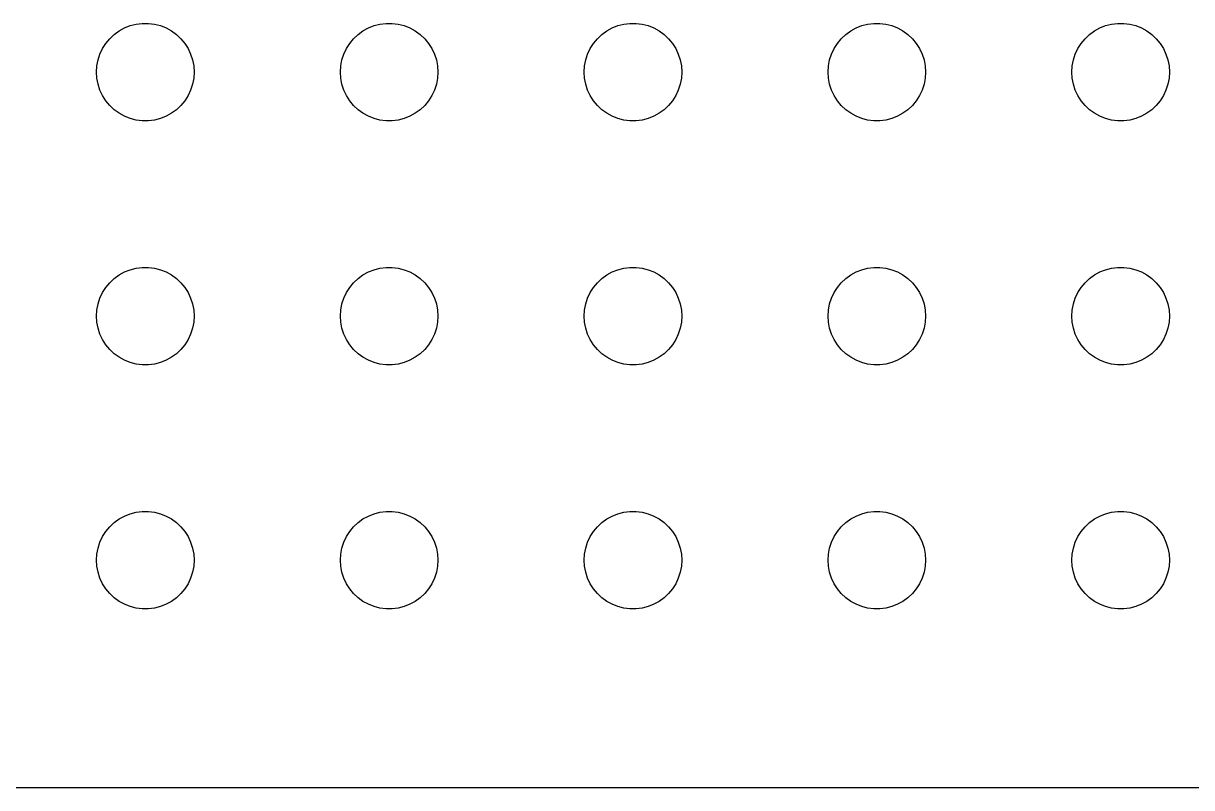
# Model space of a CAD drawing. Header units: metres. Extents: x -134 to 134, y 518 to 1078.
# Drawn here: x -3.75 to 32.18, y 974.01 to 997.5 of the extents above; entities that cross this region are included whole.
import ezdxf

# ---------------------------------------------------------------- set-up
doc = ezdxf.new("R2010")
doc.units = ezdxf.units.M

msp = doc.modelspace()

# ---------------------------------------------------------------- linework, layer by layer
for p, q in [((-0.95613, 997.156), (-0.80373, 997.266)), ((-0.80373, 997.266), (-0.63866, 997.357)), ((-0.63866, 997.357), (-0.46352, 997.427)), ((-0.46352, 997.427), (-0.28107, 997.473)), ((-0.28107, 997.473), (-0.09418, 997.497)), ((-0.09418, 997.497), (0.09418, 997.497)), ((0.09418, 997.497), (0.28107, 997.473)), ((0.28107, 997.473), (0.46352, 997.427)), ((0.46352, 997.427), (0.63866, 997.357)), ((0.63866, 997.357), (0.80373, 997.266)), ((0.80373, 997.266), (0.95613, 997.156)), ((6.54385, 997.156), (6.69626, 997.266)), ((6.69626, 997.266), (6.86133, 997.357)), ((6.86133, 997.357), (7.03647, 997.427)), ((7.03647, 997.427), (7.21892, 997.473)), ((7.21892, 997.473), (7.40581, 997.497)), ((7.40581, 997.497), (7.59418, 997.497)), ((7.59418, 997.497), (7.78107, 997.473)), ((7.78107, 997.473), (7.96352, 997.427)), ((7.96352, 997.427), (8.13866, 997.357)), ((8.13866, 997.357), (8.30373, 997.266)), ((8.30373, 997.266), (8.45613, 997.156)), ((14.0439, 997.156), (14.1963, 997.266)), ((14.1963, 997.266), (14.3613, 997.357)), ((14.3613, 997.357), (14.5365, 997.427)), ((14.5365, 997.427), (14.7189, 997.473)), ((14.7189, 997.473), (14.9058, 997.497)), ((14.9058, 997.497), (15.0942, 997.497)), ((15.0942, 997.497), (15.2811, 997.473)), ((15.2811, 997.473), (15.4635, 997.427)), ((15.4635, 997.427), (15.6387, 997.357)), ((15.6387, 997.357), (15.8037, 997.266)), ((15.8037, 997.266), (15.9561, 997.156)), ((21.5439, 997.156), (21.6963, 997.266)), ((21.6963, 997.266), (21.8613, 997.357)), ((21.8613, 997.357), (22.0365, 997.427)), ((22.0365, 997.427), (22.2189, 997.473)), ((22.2189, 997.473), (22.4058, 997.497)), ((22.4058, 997.497), (22.5942, 997.497)), ((22.5942, 997.497), (22.7811, 997.473)), ((22.7811, 997.473), (22.9635, 997.427)), ((22.9635, 997.427), (23.1387, 997.357)), ((23.1387, 997.357), (23.3037, 997.266)), ((23.3037, 997.266), (23.4561, 997.156)), ((29.0439, 997.156), (29.1963, 997.266)), ((29.1963, 997.266), (29.3613, 997.357)), ((29.3613, 997.357), (29.5365, 997.427)), ((29.5365, 997.427), (29.7189, 997.473)), ((29.7189, 997.473), (29.9058, 997.497)), ((29.9058, 997.497), (30.0942, 997.497)), ((30.0942, 997.497), (30.2811, 997.473)), ((30.2811, 997.473), (30.4635, 997.427)), ((30.4635, 997.427), (30.6387, 997.357)), ((30.6387, 997.357), (30.8037, 997.266)), ((30.8037, 997.266), (30.9561, 997.156)), ((-1.31445, 996.723), (-1.21352, 996.882)), ((-1.21352, 996.882), (-1.09344, 997.027)), ((-1.09344, 997.027), (-0.95613, 997.156)), ((0.95613, 997.156), (1.09344, 997.027)), ((1.09344, 997.027), (1.21352, 996.882)), ((1.21352, 996.882), (1.31445, 996.723)), ((6.18553, 996.723), (6.28647, 996.882)), ((6.28647, 996.882), (6.40654, 997.027)), ((6.40654, 997.027), (6.54385, 997.156)), ((8.45613, 997.156), (8.59344, 997.027)), ((8.59344, 997.027), (8.71352, 996.882)), ((8.71352, 996.882), (8.81445, 996.723)), ((13.6855, 996.723), (13.7865, 996.882)), ((13.7865, 996.882), (13.9065, 997.027)), ((13.9065, 997.027), (14.0439, 997.156)), ((15.9561, 997.156), (16.0934, 997.027)), ((16.0934, 997.027), (16.2135, 996.882)), ((16.2135, 996.882), (16.3145, 996.723)), ((21.1855, 996.723), (21.2865, 996.882)), ((21.2865, 996.882), (21.4065, 997.027)), ((21.4065, 997.027), (21.5439, 997.156)), ((23.4561, 997.156), (23.5934, 997.027)), ((23.5934, 997.027), (23.7135, 996.882)), ((23.7135, 996.882), (23.8145, 996.723)), ((28.6855, 996.723), (28.7865, 996.882)), ((28.7865, 996.882), (28.9065, 997.027)), ((28.9065, 997.027), (29.0439, 997.156)), ((30.9561, 997.156), (31.0934, 997.027)), ((31.0934, 997.027), (31.2135, 996.882)), ((31.2135, 996.882), (31.3145, 996.723)), ((-1.45287, 996.373), (-1.39465, 996.552)), ((-1.39465, 996.552), (-1.31445, 996.723)), ((1.31445, 996.723), (1.39465, 996.552)), ((1.39465, 996.552), (1.45287, 996.373)), ((6.04712, 996.373), (6.10533, 996.552)), ((6.10533, 996.552), (6.18553, 996.723)), ((8.81445, 996.723), (8.89465, 996.552)), ((8.89465, 996.552), (8.95287, 996.373)), ((13.5471, 996.373), (13.6053, 996.552)), ((13.6053, 996.552), (13.6855, 996.723)), ((16.3145, 996.723), (16.3947, 996.552)), ((16.3947, 996.552), (16.4529, 996.373)), ((21.0471, 996.373), (21.1053, 996.552)), ((21.1053, 996.552), (21.1855, 996.723)), ((23.8145, 996.723), (23.8947, 996.552)), ((23.8947, 996.552), (23.9529, 996.373)), ((28.5471, 996.373), (28.6053, 996.552)), ((28.6053, 996.552), (28.6855, 996.723)), ((31.3145, 996.723), (31.3947, 996.552)), ((31.3947, 996.552), (31.4529, 996.373)), ((-1.5, 996), (-1.48816, 996.188)), ((-1.48816, 996.188), (-1.45287, 996.373)), ((1.45287, 996.373), (1.48816, 996.188)), ((1.48816, 996.188), (1.5, 996)), ((6, 996), (6.01183, 996.188)), ((6.01183, 996.188), (6.04712, 996.373)), ((8.95287, 996.373), (8.98816, 996.188)), ((8.98816, 996.188), (9, 996)), ((13.5, 996), (13.5118, 996.188)), ((13.5118, 996.188), (13.5471, 996.373)), ((16.4529, 996.373), (16.4882, 996.188)), ((16.4882, 996.188), (16.5, 996)), ((21, 996), (21.0118, 996.188)), ((21.0118, 996.188), (21.0471, 996.373)), ((23.9529, 996.373), (23.9882, 996.188)), ((23.9882, 996.188), (24, 996)), ((28.5, 996), (28.5118, 996.188)), ((28.5118, 996.188), (28.5471, 996.373)), ((31.4529, 996.373), (31.4882, 996.188)), ((31.4882, 996.188), (31.5, 996)), ((-1.48816, 995.812), (-1.5, 996)), ((-1.45287, 995.627), (-1.48816, 995.812)), ((1.48816, 995.812), (1.45287, 995.627)), ((1.5, 996), (1.48816, 995.812)), ((6.01183, 995.812), (6, 996)), ((6.04712, 995.627), (6.01183, 995.812)), ((8.98816, 995.812), (8.95287, 995.627)), ((9, 996), (8.98816, 995.812)), ((13.5118, 995.812), (13.5, 996)), ((13.5471, 995.627), (13.5118, 995.812)), ((16.4882, 995.812), (16.4529, 995.627)), ((16.5, 996), (16.4882, 995.812)), ((21.0118, 995.812), (21, 996)), ((21.0471, 995.627), (21.0118, 995.812)), ((23.9882, 995.812), (23.9529, 995.627)), ((24, 996), (23.9882, 995.812)), ((28.5118, 995.812), (28.5, 996)), ((28.5471, 995.627), (28.5118, 995.812)), ((31.4882, 995.812), (31.4529, 995.627)), ((31.5, 996), (31.4882, 995.812)), ((-1.39465, 995.448), (-1.45287, 995.627)), ((-1.31445, 995.277), (-1.39465, 995.448)), ((1.39465, 995.448), (1.31445, 995.277)), ((1.45287, 995.627), (1.39465, 995.448)), ((6.10533, 995.448), (6.04712, 995.627)), ((6.18553, 995.277), (6.10533, 995.448)), ((8.89465, 995.448), (8.81445, 995.277)), ((8.95287, 995.627), (8.89465, 995.448)), ((13.6053, 995.448), (13.5471, 995.627)), ((13.6855, 995.277), (13.6053, 995.448)), ((16.3947, 995.448), (16.3145, 995.277)), ((16.4529, 995.627), (16.3947, 995.448)), ((21.1053, 995.448), (21.0471, 995.627)), ((21.1855, 995.277), (21.1053, 995.448)), ((23.8947, 995.448), (23.8145, 995.277)), ((23.9529, 995.627), (23.8947, 995.448)), ((28.6053, 995.448), (28.5471, 995.627)), ((28.6855, 995.277), (28.6053, 995.448)), ((31.3947, 995.448), (31.3145, 995.277)), ((31.4529, 995.627), (31.3947, 995.448)), ((-1.21352, 995.118), (-1.31445, 995.277)), ((-1.09344, 994.973), (-1.21352, 995.118)), ((1.21352, 995.118), (1.09344, 994.973)), ((1.31445, 995.277), (1.21352, 995.118)), ((6.28647, 995.118), (6.18553, 995.277)), ((6.40654, 994.973), (6.28647, 995.118)), ((8.71352, 995.118), (8.59344, 994.973)), ((8.81445, 995.277), (8.71352, 995.118)), ((13.7865, 995.118), (13.6855, 995.277)), ((13.9065, 994.973), (13.7865, 995.118)), ((16.2135, 995.118), (16.0934, 994.973)), ((16.3145, 995.277), (16.2135, 995.118)), ((21.2865, 995.118), (21.1855, 995.277)), ((21.4065, 994.973), (21.2865, 995.118)), ((23.7135, 995.118), (23.5934, 994.973)), ((23.8145, 995.277), (23.7135, 995.118)), ((28.7865, 995.118), (28.6855, 995.277)), ((28.9065, 994.973), (28.7865, 995.118)), ((31.2135, 995.118), (31.0934, 994.973)), ((31.3145, 995.277), (31.2135, 995.118)), ((-0.95613, 994.844), (-1.09344, 994.973)), ((-0.80373, 994.734), (-0.95613, 994.844)), ((-0.63866, 994.643), (-0.80373, 994.734)), ((0.80373, 994.734), (0.63866, 994.643)), ((0.95613, 994.844), (0.80373, 994.734)), ((1.09344, 994.973), (0.95613, 994.844)), ((6.54385, 994.844), (6.40654, 994.973)), ((6.69626, 994.734), (6.54385, 994.844)), ((6.86133, 994.643), (6.69626, 994.734)), ((8.30373, 994.734), (8.13866, 994.643)), ((8.45613, 994.844), (8.30373, 994.734)), ((8.59344, 994.973), (8.45613, 994.844)), ((14.0439, 994.844), (13.9065, 994.973)), ((14.1963, 994.734), (14.0439, 994.844)), ((14.3613, 994.643), (14.1963, 994.734)), ((15.8037, 994.734), (15.6387, 994.643)), ((15.9561, 994.844), (15.8037, 994.734)), ((16.0934, 994.973), (15.9561, 994.844)), ((21.5439, 994.844), (21.4065, 994.973)), ((21.6963, 994.734), (21.5439, 994.844)), ((21.8613, 994.643), (21.6963, 994.734)), ((23.3037, 994.734), (23.1387, 994.643)), ((23.4561, 994.844), (23.3037, 994.734)), ((23.5934, 994.973), (23.4561, 994.844)), ((29.0439, 994.844), (28.9065, 994.973)), ((29.1963, 994.734), (29.0439, 994.844)), ((29.3613, 994.643), (29.1963, 994.734)), ((30.8037, 994.734), (30.6387, 994.643)), ((30.9561, 994.844), (30.8037, 994.734)), ((31.0934, 994.973), (30.9561, 994.844)), ((-0.46352, 994.573), (-0.63866, 994.643)), ((-0.28107, 994.527), (-0.46352, 994.573)), ((-0.09418, 994.503), (-0.28107, 994.527)), ((0.09418, 994.503), (-0.09418, 994.503)), ((0.28107, 994.527), (0.09418, 994.503)), ((0.46352, 994.573), (0.28107, 994.527)), ((0.63866, 994.643), (0.46352, 994.573)), ((7.03647, 994.573), (6.86133, 994.643)), ((7.21892, 994.527), (7.03647, 994.573)), ((7.40581, 994.503), (7.21892, 994.527)), ((7.59418, 994.503), (7.40581, 994.503)), ((7.78107, 994.527), (7.59418, 994.503)), ((7.96352, 994.573), (7.78107, 994.527)), ((8.13866, 994.643), (7.96352, 994.573)), ((14.5365, 994.573), (14.3613, 994.643)), ((14.7189, 994.527), (14.5365, 994.573)), ((14.9058, 994.503), (14.7189, 994.527)), ((15.0942, 994.503), (14.9058, 994.503)), ((15.2811, 994.527), (15.0942, 994.503)), ((15.4635, 994.573), (15.2811, 994.527)), ((15.6387, 994.643), (15.4635, 994.573)), ((22.0365, 994.573), (21.8613, 994.643)), ((22.2189, 994.527), (22.0365, 994.573)), ((22.4058, 994.503), (22.2189, 994.527)), ((22.5942, 994.503), (22.4058, 994.503)), ((22.7811, 994.527), (22.5942, 994.503)), ((22.9635, 994.573), (22.7811, 994.527)), ((23.1387, 994.643), (22.9635, 994.573)), ((29.5365, 994.573), (29.3613, 994.643)), ((29.7189, 994.527), (29.5365, 994.573)), ((29.9058, 994.503), (29.7189, 994.527)), ((30.0942, 994.503), (29.9058, 994.503)), ((30.2811, 994.527), (30.0942, 994.503)), ((30.4635, 994.573), (30.2811, 994.527)), ((30.6387, 994.643), (30.4635, 994.573)), ((-0.46352, 989.927), (-0.28107, 989.973)), ((-0.28107, 989.973), (-0.09418, 989.997)), ((-0.09418, 989.997), (0.09418, 989.997)), ((0.09418, 989.997), (0.28107, 989.973)), ((0.28107, 989.973), (0.46352, 989.927)), ((7.03647, 989.927), (7.21892, 989.973)), ((7.21892, 989.973), (7.40581, 989.997)), ((7.40581, 989.997), (7.59418, 989.997)), ((7.59418, 989.997), (7.78107, 989.973)), ((7.78107, 989.973), (7.96352, 989.927)), ((14.5365, 989.927), (14.7189, 989.973)), ((14.7189, 989.973), (14.9058, 989.997)), ((14.9058, 989.997), (15.0942, 989.997)), ((15.0942, 989.997), (15.2811, 989.973)), ((15.2811, 989.973), (15.4635, 989.927)), ((22.0365, 989.927), (22.2189, 989.973)), ((22.2189, 989.973), (22.4058, 989.997)), ((22.4058, 989.997), (22.5942, 989.997)), ((22.5942, 989.997), (22.7811, 989.973)), ((22.7811, 989.973), (22.9635, 989.927)), ((29.5365, 989.927), (29.7189, 989.973)), ((29.7189, 989.973), (29.9058, 989.997)), ((29.9058, 989.997), (30.0942, 989.997)), ((30.0942, 989.997), (30.2811, 989.973)), ((30.2811, 989.973), (30.4635, 989.927)), ((-1.09344, 989.527), (-0.95613, 989.656)), ((-0.95613, 989.656), (-0.80373, 989.766)), ((-0.80373, 989.766), (-0.63866, 989.857)), ((-0.63866, 989.857), (-0.46352, 989.927)), ((0.46352, 989.927), (0.63866, 989.857)), ((0.63866, 989.857), (0.80373, 989.766)), ((0.80373, 989.766), (0.95613, 989.656)), ((0.95613, 989.656), (1.09344, 989.527)), ((6.40654, 989.527), (6.54385, 989.656)), ((6.54385, 989.656), (6.69626, 989.766)), ((6.69626, 989.766), (6.86133, 989.857)), ((6.86133, 989.857), (7.03647, 989.927)), ((7.96352, 989.927), (8.13866, 989.857)), ((8.13866, 989.857), (8.30373, 989.766)), ((8.30373, 989.766), (8.45613, 989.656)), ((8.45613, 989.656), (8.59344, 989.527)), ((13.9065, 989.527), (14.0439, 989.656)), ((14.0439, 989.656), (14.1963, 989.766)), ((14.1963, 989.766), (14.3613, 989.857)), ((14.3613, 989.857), (14.5365, 989.927)), ((15.4635, 989.927), (15.6387, 989.857)), ((15.6387, 989.857), (15.8037, 989.766)), ((15.8037, 989.766), (15.9561, 989.656)), ((15.9561, 989.656), (16.0934, 989.527)), ((21.4065, 989.527), (21.5439, 989.656)), ((21.5439, 989.656), (21.6963, 989.766)), ((21.6963, 989.766), (21.8613, 989.857)), ((21.8613, 989.857), (22.0365, 989.927)), ((22.9635, 989.927), (23.1387, 989.857)), ((23.1387, 989.857), (23.3037, 989.766)), ((23.3037, 989.766), (23.4561, 989.656)), ((23.4561, 989.656), (23.5934, 989.527)), ((28.9065, 989.527), (29.0439, 989.656)), ((29.0439, 989.656), (29.1963, 989.766)), ((29.1963, 989.766), (29.3613, 989.857)), ((29.3613, 989.857), (29.5365, 989.927)), ((30.4635, 989.927), (30.6387, 989.857)), ((30.6387, 989.857), (30.8037, 989.766)), ((30.8037, 989.766), (30.9561, 989.656)), ((30.9561, 989.656), (31.0934, 989.527)), ((-1.31445, 989.223), (-1.21352, 989.382)), ((-1.21352, 989.382), (-1.09344, 989.527)), ((1.09344, 989.527), (1.21352, 989.382)), ((1.21352, 989.382), (1.31445, 989.223)), ((6.18553, 989.223), (6.28647, 989.382)), ((6.28647, 989.382), (6.40654, 989.527)), ((8.59344, 989.527), (8.71352, 989.382)), ((8.71352, 989.382), (8.81445, 989.223)), ((13.6855, 989.223), (13.7865, 989.382)), ((13.7865, 989.382), (13.9065, 989.527)), ((16.0934, 989.527), (16.2135, 989.382)), ((16.2135, 989.382), (16.3145, 989.223)), ((21.1855, 989.223), (21.2865, 989.382)), ((21.2865, 989.382), (21.4065, 989.527)), ((23.5934, 989.527), (23.7135, 989.382)), ((23.7135, 989.382), (23.8145, 989.223)), ((28.6855, 989.223), (28.7865, 989.382)), ((28.7865, 989.382), (28.9065, 989.527)), ((31.0934, 989.527), (31.2135, 989.382)), ((31.2135, 989.382), (31.3145, 989.223)), ((-1.45287, 988.873), (-1.39465, 989.052)), ((-1.39465, 989.052), (-1.31445, 989.223)), ((1.31445, 989.223), (1.39465, 989.052)), ((1.39465, 989.052), (1.45287, 988.873)), ((6.04712, 988.873), (6.10533, 989.052)), ((6.10533, 989.052), (6.18553, 989.223)), ((8.81445, 989.223), (8.89465, 989.052)), ((8.89465, 989.052), (8.95287, 988.873)), ((13.5471, 988.873), (13.6053, 989.052)), ((13.6053, 989.052), (13.6855, 989.223)), ((16.3145, 989.223), (16.3947, 989.052)), ((16.3947, 989.052), (16.4529, 988.873)), ((21.0471, 988.873), (21.1053, 989.052)), ((21.1053, 989.052), (21.1855, 989.223)), ((23.8145, 989.223), (23.8947, 989.052)), ((23.8947, 989.052), (23.9529, 988.873)), ((28.5471, 988.873), (28.6053, 989.052)), ((28.6053, 989.052), (28.6855, 989.223)), ((31.3145, 989.223), (31.3947, 989.052)), ((31.3947, 989.052), (31.4529, 988.873)), ((-1.5, 988.5), (-1.48816, 988.688)), ((-1.48816, 988.688), (-1.45287, 988.873)), ((1.45287, 988.873), (1.48816, 988.688)), ((1.48816, 988.688), (1.5, 988.5)), ((6, 988.5), (6.01183, 988.688)), ((6.01183, 988.688), (6.04712, 988.873)), ((8.95287, 988.873), (8.98816, 988.688)), ((8.98816, 988.688), (9, 988.5)), ((13.5, 988.5), (13.5118, 988.688)), ((13.5118, 988.688), (13.5471, 988.873)), ((16.4529, 988.873), (16.4882, 988.688)), ((16.4882, 988.688), (16.5, 988.5)), ((21, 988.5), (21.0118, 988.688)), ((21.0118, 988.688), (21.0471, 988.873)), ((23.9529, 988.873), (23.9882, 988.688)), ((23.9882, 988.688), (24, 988.5)), ((28.5, 988.5), (28.5118, 988.688)), ((28.5118, 988.688), (28.5471, 988.873)), ((31.4529, 988.873), (31.4882, 988.688)), ((31.4882, 988.688), (31.5, 988.5)), ((-1.48816, 988.312), (-1.5, 988.5)), ((-1.45287, 988.127), (-1.48816, 988.312)), ((1.48816, 988.312), (1.45287, 988.127)), ((1.5, 988.5), (1.48816, 988.312)), ((6.01183, 988.312), (6, 988.5)), ((6.04712, 988.127), (6.01183, 988.312)), ((8.98816, 988.312), (8.95287, 988.127)), ((9, 988.5), (8.98816, 988.312)), ((13.5118, 988.312), (13.5, 988.5)), ((13.5471, 988.127), (13.5118, 988.312)), ((16.4882, 988.312), (16.4529, 988.127)), ((16.5, 988.5), (16.4882, 988.312)), ((21.0118, 988.312), (21, 988.5)), ((21.0471, 988.127), (21.0118, 988.312)), ((23.9882, 988.312), (23.9529, 988.127)), ((24, 988.5), (23.9882, 988.312)), ((28.5118, 988.312), (28.5, 988.5)), ((28.5471, 988.127), (28.5118, 988.312)), ((31.4882, 988.312), (31.4529, 988.127)), ((31.5, 988.5), (31.4882, 988.312)), ((-1.39465, 987.948), (-1.45287, 988.127)), ((-1.31445, 987.777), (-1.39465, 987.948)), ((1.39465, 987.948), (1.31445, 987.777)), ((1.45287, 988.127), (1.39465, 987.948)), ((6.10533, 987.948), (6.04712, 988.127)), ((6.18553, 987.777), (6.10533, 987.948)), ((8.89465, 987.948), (8.81445, 987.777)), ((8.95287, 988.127), (8.89465, 987.948)), ((13.6053, 987.948), (13.5471, 988.127)), ((13.6855, 987.777), (13.6053, 987.948)), ((16.3947, 987.948), (16.3145, 987.777)), ((16.4529, 988.127), (16.3947, 987.948)), ((21.1053, 987.948), (21.0471, 988.127)), ((21.1855, 987.777), (21.1053, 987.948)), ((23.8947, 987.948), (23.8145, 987.777)), ((23.9529, 988.127), (23.8947, 987.948)), ((28.6053, 987.948), (28.5471, 988.127)), ((28.6855, 987.777), (28.6053, 987.948)), ((31.3947, 987.948), (31.3145, 987.777)), ((31.4529, 988.127), (31.3947, 987.948)), ((-1.21352, 987.618), (-1.31445, 987.777)), ((-1.09344, 987.473), (-1.21352, 987.618)), ((-0.95613, 987.344), (-1.09344, 987.473)), ((1.09344, 987.473), (0.95613, 987.344)), ((1.21352, 987.618), (1.09344, 987.473)), ((1.31445, 987.777), (1.21352, 987.618)), ((6.28647, 987.618), (6.18553, 987.777)), ((6.40654, 987.473), (6.28647, 987.618)), ((6.54385, 987.344), (6.40654, 987.473)), ((8.59344, 987.473), (8.45613, 987.344)), ((8.71352, 987.618), (8.59344, 987.473)), ((8.81445, 987.777), (8.71352, 987.618)), ((13.7865, 987.618), (13.6855, 987.777)), ((13.9065, 987.473), (13.7865, 987.618)), ((14.0439, 987.344), (13.9065, 987.473)), ((16.0934, 987.473), (15.9561, 987.344)), ((16.2135, 987.618), (16.0934, 987.473)), ((16.3145, 987.777), (16.2135, 987.618)), ((21.2865, 987.618), (21.1855, 987.777)), ((21.4065, 987.473), (21.2865, 987.618)), ((21.5439, 987.344), (21.4065, 987.473)), ((23.5934, 987.473), (23.4561, 987.344)), ((23.7135, 987.618), (23.5934, 987.473)), ((23.8145, 987.777), (23.7135, 987.618)), ((28.7865, 987.618), (28.6855, 987.777)), ((28.9065, 987.473), (28.7865, 987.618)), ((29.0439, 987.344), (28.9065, 987.473)), ((31.0934, 987.473), (30.9561, 987.344)), ((31.2135, 987.618), (31.0934, 987.473)), ((31.3145, 987.777), (31.2135, 987.618)), ((-0.80373, 987.234), (-0.95613, 987.344)), ((-0.63866, 987.143), (-0.80373, 987.234)), ((-0.46352, 987.073), (-0.63866, 987.143)), ((0.63866, 987.143), (0.46352, 987.073)), ((0.80373, 987.234), (0.63866, 987.143)), ((0.95613, 987.344), (0.80373, 987.234)), ((6.69626, 987.234), (6.54385, 987.344)), ((6.86133, 987.143), (6.69626, 987.234)), ((7.03647, 987.073), (6.86133, 987.143)), ((8.13866, 987.143), (7.96352, 987.073)), ((8.30373, 987.234), (8.13866, 987.143)), ((8.45613, 987.344), (8.30373, 987.234)), ((14.1963, 987.234), (14.0439, 987.344)), ((14.3613, 987.143), (14.1963, 987.234)), ((14.5365, 987.073), (14.3613, 987.143)), ((15.6387, 987.143), (15.4635, 987.073)), ((15.8037, 987.234), (15.6387, 987.143)), ((15.9561, 987.344), (15.8037, 987.234)), ((21.6963, 987.234), (21.5439, 987.344)), ((21.8613, 987.143), (21.6963, 987.234)), ((22.0365, 987.073), (21.8613, 987.143)), ((23.1387, 987.143), (22.9635, 987.073)), ((23.3037, 987.234), (23.1387, 987.143)), ((23.4561, 987.344), (23.3037, 987.234)), ((29.1963, 987.234), (29.0439, 987.344)), ((29.3613, 987.143), (29.1963, 987.234)), ((29.5365, 987.073), (29.3613, 987.143)), ((30.6387, 987.143), (30.4635, 987.073)), ((30.8037, 987.234), (30.6387, 987.143)), ((30.9561, 987.344), (30.8037, 987.234)), ((-0.28107, 987.027), (-0.46352, 987.073)), ((-0.09418, 987.003), (-0.28107, 987.027)), ((0.09418, 987.003), (-0.09418, 987.003)), ((0.28107, 987.027), (0.09418, 987.003)), ((0.46352, 987.073), (0.28107, 987.027)), ((7.21892, 987.027), (7.03647, 987.073)), ((7.40581, 987.003), (7.21892, 987.027)), ((7.59418, 987.003), (7.40581, 987.003)), ((7.78107, 987.027), (7.59418, 987.003)), ((7.96352, 987.073), (7.78107, 987.027)), ((14.7189, 987.027), (14.5365, 987.073)), ((14.9058, 987.003), (14.7189, 987.027)), ((15.0942, 987.003), (14.9058, 987.003)), ((15.2811, 987.027), (15.0942, 987.003)), ((15.4635, 987.073), (15.2811, 987.027)), ((22.2189, 987.027), (22.0365, 987.073)), ((22.4058, 987.003), (22.2189, 987.027)), ((22.5942, 987.003), (22.4058, 987.003)), ((22.7811, 987.027), (22.5942, 987.003)), ((22.9635, 987.073), (22.7811, 987.027)), ((29.7189, 987.027), (29.5365, 987.073)), ((29.9058, 987.003), (29.7189, 987.027)), ((30.0942, 987.003), (29.9058, 987.003)), ((30.2811, 987.027), (30.0942, 987.003)), ((30.4635, 987.073), (30.2811, 987.027)), ((-0.63866, 982.357), (-0.46352, 982.427)), ((-0.46352, 982.427), (-0.28107, 982.473)), ((-0.28107, 982.473), (-0.09418, 982.497)), ((-0.09418, 982.497), (0.09418, 982.497)), ((0.09418, 982.497), (0.28107, 982.473)), ((0.28107, 982.473), (0.46352, 982.427)), ((0.46352, 982.427), (0.63866, 982.357)), ((6.86133, 982.357), (7.03647, 982.427)), ((7.03647, 982.427), (7.21892, 982.473)), ((7.21892, 982.473), (7.40581, 982.497)), ((7.40581, 982.497), (7.59418, 982.497)), ((7.59418, 982.497), (7.78107, 982.473)), ((7.78107, 982.473), (7.96352, 982.427)), ((7.96352, 982.427), (8.13866, 982.357)), ((14.3613, 982.357), (14.5365, 982.427)), ((14.5365, 982.427), (14.7189, 982.473)), ((14.7189, 982.473), (14.9058, 982.497)), ((14.9058, 982.497), (15.0942, 982.497)), ((15.0942, 982.497), (15.2811, 982.473)), ((15.2811, 982.473), (15.4635, 982.427)), ((15.4635, 982.427), (15.6387, 982.357)), ((21.8613, 982.357), (22.0365, 982.427)), ((22.0365, 982.427), (22.2189, 982.473)), ((22.2189, 982.473), (22.4058, 982.497)), ((22.4058, 982.497), (22.5942, 982.497)), ((22.5942, 982.497), (22.7811, 982.473)), ((22.7811, 982.473), (22.9635, 982.427)), ((22.9635, 982.427), (23.1387, 982.357)), ((29.3613, 982.357), (29.5365, 982.427)), ((29.5365, 982.427), (29.7189, 982.473)), ((29.7189, 982.473), (29.9058, 982.497)), ((29.9058, 982.497), (30.0942, 982.497)), ((30.0942, 982.497), (30.2811, 982.473)), ((30.2811, 982.473), (30.4635, 982.427)), ((30.4635, 982.427), (30.6387, 982.357)), ((-1.09344, 982.027), (-0.95613, 982.156)), ((-0.95613, 982.156), (-0.80373, 982.266)), ((-0.80373, 982.266), (-0.63866, 982.357)), ((0.63866, 982.357), (0.80373, 982.266)), ((0.80373, 982.266), (0.95613, 982.156)), ((0.95613, 982.156), (1.09344, 982.027)), ((6.40654, 982.027), (6.54385, 982.156)), ((6.54385, 982.156), (6.69626, 982.266)), ((6.69626, 982.266), (6.86133, 982.357)), ((8.13866, 982.357), (8.30373, 982.266)), ((8.30373, 982.266), (8.45613, 982.156)), ((8.45613, 982.156), (8.59344, 982.027)), ((13.9065, 982.027), (14.0439, 982.156)), ((14.0439, 982.156), (14.1963, 982.266)), ((14.1963, 982.266), (14.3613, 982.357)), ((15.6387, 982.357), (15.8037, 982.266)), ((15.8037, 982.266), (15.9561, 982.156)), ((15.9561, 982.156), (16.0934, 982.027)), ((21.4065, 982.027), (21.5439, 982.156)), ((21.5439, 982.156), (21.6963, 982.266)), ((21.6963, 982.266), (21.8613, 982.357)), ((23.1387, 982.357), (23.3037, 982.266)), ((23.3037, 982.266), (23.4561, 982.156)), ((23.4561, 982.156), (23.5934, 982.027)), ((28.9065, 982.027), (29.0439, 982.156)), ((29.0439, 982.156), (29.1963, 982.266)), ((29.1963, 982.266), (29.3613, 982.357)), ((30.6387, 982.357), (30.8037, 982.266)), ((30.8037, 982.266), (30.9561, 982.156)), ((30.9561, 982.156), (31.0934, 982.027)), ((-1.39465, 981.552), (-1.31445, 981.723)), ((-1.31445, 981.723), (-1.21352, 981.882)), ((-1.21352, 981.882), (-1.09344, 982.027)), ((1.09344, 982.027), (1.21352, 981.882)), ((1.21352, 981.882), (1.31445, 981.723)), ((1.31445, 981.723), (1.39465, 981.552)), ((6.10533, 981.552), (6.18553, 981.723)), ((6.18553, 981.723), (6.28647, 981.882)), ((6.28647, 981.882), (6.40654, 982.027)), ((8.59344, 982.027), (8.71352, 981.882)), ((8.71352, 981.882), (8.81445, 981.723)), ((8.81445, 981.723), (8.89465, 981.552)), ((13.6053, 981.552), (13.6855, 981.723)), ((13.6855, 981.723), (13.7865, 981.882)), ((13.7865, 981.882), (13.9065, 982.027)), ((16.0934, 982.027), (16.2135, 981.882)), ((16.2135, 981.882), (16.3145, 981.723)), ((16.3145, 981.723), (16.3947, 981.552)), ((21.1053, 981.552), (21.1855, 981.723)), ((21.1855, 981.723), (21.2865, 981.882)), ((21.2865, 981.882), (21.4065, 982.027)), ((23.5934, 982.027), (23.7135, 981.882)), ((23.7135, 981.882), (23.8145, 981.723)), ((23.8145, 981.723), (23.8947, 981.552)), ((28.6053, 981.552), (28.6855, 981.723)), ((28.6855, 981.723), (28.7865, 981.882)), ((28.7865, 981.882), (28.9065, 982.027)), ((31.0934, 982.027), (31.2135, 981.882)), ((31.2135, 981.882), (31.3145, 981.723)), ((31.3145, 981.723), (31.3947, 981.552)), ((-1.48816, 981.188), (-1.45287, 981.373)), ((-1.45287, 981.373), (-1.39465, 981.552)), ((1.39465, 981.552), (1.45287, 981.373)), ((1.45287, 981.373), (1.48816, 981.188)), ((6.01183, 981.188), (6.04712, 981.373)), ((6.04712, 981.373), (6.10533, 981.552)), ((8.89465, 981.552), (8.95287, 981.373)), ((8.95287, 981.373), (8.98816, 981.188)), ((13.5118, 981.188), (13.5471, 981.373)), ((13.5471, 981.373), (13.6053, 981.552)), ((16.3947, 981.552), (16.4529, 981.373)), ((16.4529, 981.373), (16.4882, 981.188)), ((21.0118, 981.188), (21.0471, 981.373)), ((21.0471, 981.373), (21.1053, 981.552)), ((23.8947, 981.552), (23.9529, 981.373)), ((23.9529, 981.373), (23.9882, 981.188)), ((28.5118, 981.188), (28.5471, 981.373)), ((28.5471, 981.373), (28.6053, 981.552)), ((31.3947, 981.552), (31.4529, 981.373)), ((31.4529, 981.373), (31.4882, 981.188)), ((-1.5, 981), (-1.48816, 981.188)), ((-1.48816, 980.812), (-1.5, 981)), ((1.48816, 981.188), (1.5, 981)), ((1.5, 981), (1.48816, 980.812)), ((6, 981), (6.01183, 981.188)), ((6.01183, 980.812), (6, 981)), ((8.98816, 981.188), (9, 981)), ((9, 981), (8.98816, 980.812)), ((13.5, 981), (13.5118, 981.188)), ((13.5118, 980.812), (13.5, 981)), ((16.4882, 981.188), (16.5, 981)), ((16.5, 981), (16.4882, 980.812)), ((21, 981), (21.0118, 981.188)), ((21.0118, 980.812), (21, 981)), ((23.9882, 981.188), (24, 981)), ((24, 981), (23.9882, 980.812)), ((28.5, 981), (28.5118, 981.188)), ((28.5118, 980.812), (28.5, 981)), ((31.4882, 981.188), (31.5, 981)), ((31.5, 981), (31.4882, 980.812)), ((-1.45287, 980.627), (-1.48816, 980.812)), ((1.48816, 980.812), (1.45287, 980.627)), ((6.04712, 980.627), (6.01183, 980.812)), ((8.98816, 980.812), (8.95287, 980.627)), ((13.5471, 980.627), (13.5118, 980.812)), ((16.4882, 980.812), (16.4529, 980.627)), ((21.0471, 980.627), (21.0118, 980.812)), ((23.9882, 980.812), (23.9529, 980.627)), ((28.5471, 980.627), (28.5118, 980.812)), ((31.4882, 980.812), (31.4529, 980.627)), ((-1.39465, 980.448), (-1.45287, 980.627)), ((-1.31445, 980.277), (-1.39465, 980.448)), ((-1.21352, 980.118), (-1.31445, 980.277)), ((1.31445, 980.277), (1.21352, 980.118)), ((1.39465, 980.448), (1.31445, 980.277)), ((1.45287, 980.627), (1.39465, 980.448)), ((6.10533, 980.448), (6.04712, 980.627)), ((6.18553, 980.277), (6.10533, 980.448)), ((6.28647, 980.118), (6.18553, 980.277)), ((8.81445, 980.277), (8.71352, 980.118)), ((8.89465, 980.448), (8.81445, 980.277)), ((8.95287, 980.627), (8.89465, 980.448)), ((13.6053, 980.448), (13.5471, 980.627)), ((13.6855, 980.277), (13.6053, 980.448)), ((13.7865, 980.118), (13.6855, 980.277)), ((16.3145, 980.277), (16.2135, 980.118)), ((16.3947, 980.448), (16.3145, 980.277)), ((16.4529, 980.627), (16.3947, 980.448)), ((21.1053, 980.448), (21.0471, 980.627)), ((21.1855, 980.277), (21.1053, 980.448)), ((21.2865, 980.118), (21.1855, 980.277)), ((23.8145, 980.277), (23.7135, 980.118)), ((23.8947, 980.448), (23.8145, 980.277)), ((23.9529, 980.627), (23.8947, 980.448)), ((28.6053, 980.448), (28.5471, 980.627)), ((28.6855, 980.277), (28.6053, 980.448)), ((28.7865, 980.118), (28.6855, 980.277)), ((31.3145, 980.277), (31.2135, 980.118)), ((31.3947, 980.448), (31.3145, 980.277)), ((31.4529, 980.627), (31.3947, 980.448)), ((-1.09344, 979.973), (-1.21352, 980.118)), ((-0.95613, 979.844), (-1.09344, 979.973)), ((1.09344, 979.973), (0.95613, 979.844)), ((1.21352, 980.118), (1.09344, 979.973)), ((6.40654, 979.973), (6.28647, 980.118)), ((6.54385, 979.844), (6.40654, 979.973)), ((8.59344, 979.973), (8.45613, 979.844)), ((8.71352, 980.118), (8.59344, 979.973)), ((13.9065, 979.973), (13.7865, 980.118)), ((14.0439, 979.844), (13.9065, 979.973)), ((16.0934, 979.973), (15.9561, 979.844)), ((16.2135, 980.118), (16.0934, 979.973)), ((21.4065, 979.973), (21.2865, 980.118)), ((21.5439, 979.844), (21.4065, 979.973)), ((23.5934, 979.973), (23.4561, 979.844)), ((23.7135, 980.118), (23.5934, 979.973)), ((28.9065, 979.973), (28.7865, 980.118)), ((29.0439, 979.844), (28.9065, 979.973)), ((31.0934, 979.973), (30.9561, 979.844)), ((31.2135, 980.118), (31.0934, 979.973)), ((-0.80373, 979.734), (-0.95613, 979.844)), ((-0.63866, 979.643), (-0.80373, 979.734)), ((-0.46352, 979.573), (-0.63866, 979.643)), ((-0.28107, 979.527), (-0.46352, 979.573)), ((0.46352, 979.573), (0.28107, 979.527)), ((0.63866, 979.643), (0.46352, 979.573)), ((0.80373, 979.734), (0.63866, 979.643)), ((0.95613, 979.844), (0.80373, 979.734)), ((6.69626, 979.734), (6.54385, 979.844)), ((6.86133, 979.643), (6.69626, 979.734)), ((7.03647, 979.573), (6.86133, 979.643)), ((7.21892, 979.527), (7.03647, 979.573)), ((7.96352, 979.573), (7.78107, 979.527)), ((8.13866, 979.643), (7.96352, 979.573)), ((8.30373, 979.734), (8.13866, 979.643)), ((8.45613, 979.844), (8.30373, 979.734)), ((14.1963, 979.734), (14.0439, 979.844)), ((14.3613, 979.643), (14.1963, 979.734)), ((14.5365, 979.573), (14.3613, 979.643)), ((14.7189, 979.527), (14.5365, 979.573)), ((15.4635, 979.573), (15.2811, 979.527)), ((15.6387, 979.643), (15.4635, 979.573)), ((15.8037, 979.734), (15.6387, 979.643)), ((15.9561, 979.844), (15.8037, 979.734)), ((21.6963, 979.734), (21.5439, 979.844)), ((21.8613, 979.643), (21.6963, 979.734)), ((22.0365, 979.573), (21.8613, 979.643)), ((22.2189, 979.527), (22.0365, 979.573)), ((22.9635, 979.573), (22.7811, 979.527)), ((23.1387, 979.643), (22.9635, 979.573)), ((23.3037, 979.734), (23.1387, 979.643)), ((23.4561, 979.844), (23.3037, 979.734)), ((29.1963, 979.734), (29.0439, 979.844)), ((29.3613, 979.643), (29.1963, 979.734)), ((29.5365, 979.573), (29.3613, 979.643)), ((29.7189, 979.527), (29.5365, 979.573)), ((30.4635, 979.573), (30.2811, 979.527)), ((30.6387, 979.643), (30.4635, 979.573)), ((30.8037, 979.734), (30.6387, 979.643)), ((30.9561, 979.844), (30.8037, 979.734)), ((-0.09418, 979.503), (-0.28107, 979.527)), ((0.09418, 979.503), (-0.09418, 979.503)), ((0.28107, 979.527), (0.09418, 979.503)), ((7.40581, 979.503), (7.21892, 979.527)), ((7.59418, 979.503), (7.40581, 979.503)), ((7.78107, 979.527), (7.59418, 979.503)), ((14.9058, 979.503), (14.7189, 979.527)), ((15.0942, 979.503), (14.9058, 979.503)), ((15.2811, 979.527), (15.0942, 979.503)), ((22.4058, 979.503), (22.2189, 979.527)), ((22.5942, 979.503), (22.4058, 979.503)), ((22.7811, 979.527), (22.5942, 979.503)), ((29.9058, 979.503), (29.7189, 979.527)), ((30.0942, 979.503), (29.9058, 979.503)), ((30.2811, 979.527), (30.0942, 979.503)), ((-129.814, 974.01), (129.814, 974.01))]:
    msp.add_line(p, q)

doc.saveas('drawing.dxf')
